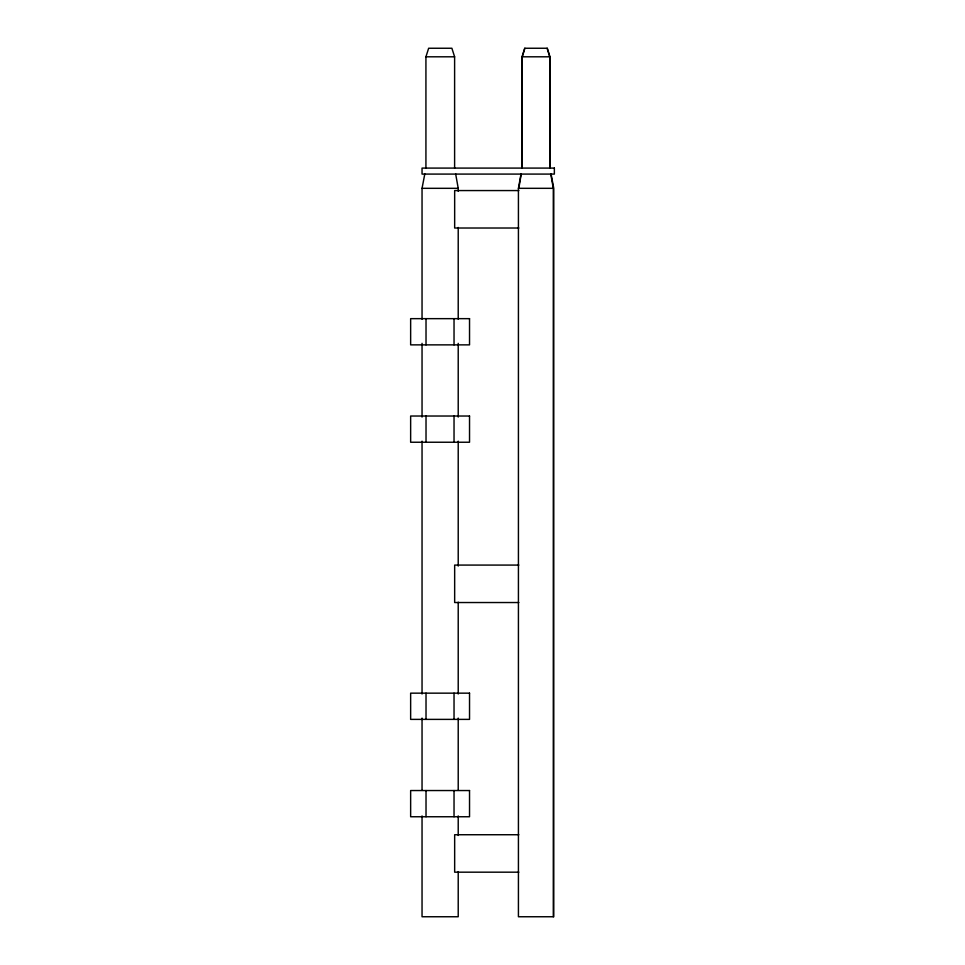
<?xml version="1.0" encoding="UTF-8"?>
<svg xmlns="http://www.w3.org/2000/svg" width="965" height="965" viewBox="0 0 965 965"><rect width="100%" height="100%" fill="white"/><g stroke="black" fill="none" stroke-linecap="round" stroke-linejoin="round"><path stroke-width="1.45" d="M518.82 188.32L521.257 173.869M551.039 173.869L553.765 188.32L553.765 916.75L518.422 916.75L518.422 188.32L521.04 173.869M422.043 319.258L422.043 188.32L424.817 173.869M522.077 168.091L522.077 56.802L524.707 48.25L547.312 48.25L549.954 56.802L549.954 168.091M524.876 48.25L522.234 56.802L522.234 168.091M425.927 168.091L425.927 56.802L428.653 48.25L451.885 48.25L454.612 56.802L454.612 168.091M425.927 56.802L454.612 56.802M522.077 56.802L549.736 56.802L549.736 168.091M422.043 188.32L458.218 188.32L458.218 191.323M518.422 188.32L553.295 188.32L553.295 916.75M518.832 190.563L454.66 190.563L454.66 228.017L518.832 228.017M518.832 565.08L454.66 565.08L454.66 602.534L518.832 602.534M518.832 834.737L454.66 834.737L454.66 872.179L518.832 872.179M547.107 48.25L549.736 56.802M455.649 173.869L458.218 188.32M550.75 173.869L553.295 188.32M458.218 227.451L458.218 319.258M458.218 343.335L458.218 417.085M458.218 441.162L458.218 566.081M458.218 602.196L458.218 694.004M458.218 718.093L458.218 790.323M458.218 815.908L458.218 835.473M458.218 871.6L458.218 916.75L422.043 916.75L422.043 815.908M454.032 318.655L454.032 344.867M454.032 416.024L454.032 442.235M454.032 693.159L454.032 719.383M454.032 790.54L454.032 816.752M426.023 318.655L426.023 344.867M426.023 416.024L426.023 442.235M426.023 693.159L426.023 719.383M426.023 790.54L426.023 816.752M422.043 343.335L422.043 417.085M422.043 441.162L422.043 694.004M422.043 718.093L422.043 790.323M554.356 168.091L422.043 168.091L422.043 174.086L554.356 174.086L554.356 168.091M469.533 318.655L410.644 318.655L410.644 344.867L469.533 344.867L469.533 318.655M469.533 416.024L410.644 416.024L410.644 442.235L469.533 442.235L469.533 416.024M469.533 693.159L410.644 693.159L410.644 719.383L469.533 719.383L469.533 693.159M469.533 790.54L410.644 790.54L410.644 816.752L469.533 816.752L469.533 790.54"/></g></svg>
